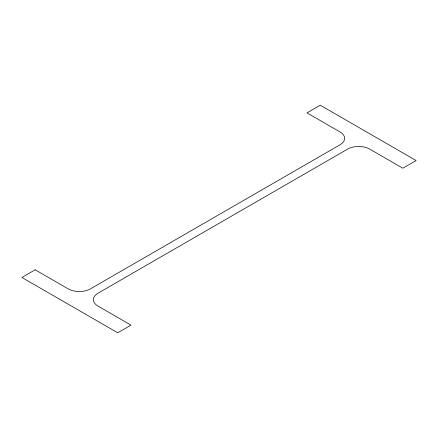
<?xml version="1.0" encoding="UTF-8"?>
<svg xmlns="http://www.w3.org/2000/svg" width="438" height="438" viewBox="0 0 438 438"><rect width="100%" height="100%" fill="white"/><g stroke="black" fill="none" stroke-linecap="round" stroke-linejoin="round"><path stroke-width="0.66" d="M35.171 269.797L21.9 277.462L117.74 332.792L131.017 325.133L97.953 306.042A15.675 9.05 0 0 1 97.953 293.246L347.597 149.112A15.675 9.05 0 0 1 369.765 149.112L402.829 168.203L416.1 160.538L320.26 105.208L306.983 112.867L340.047 131.958A15.675 9.05 0 0 1 340.047 144.754L90.403 288.888A15.675 9.05 0 0 1 68.235 288.888L35.171 269.797"/></g></svg>
